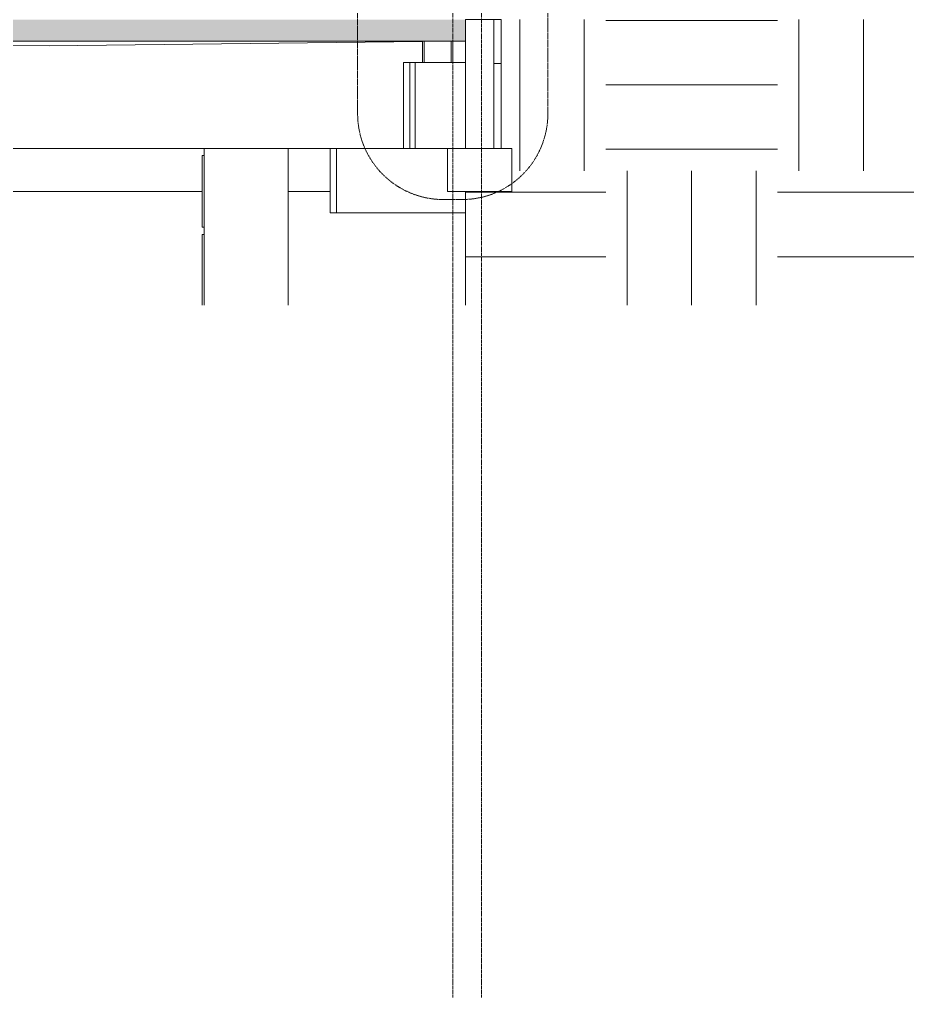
# Model space of a CAD drawing. Header units: inches. Extents: x 21386 to 98862, y -290 to 853.
# Drawn here: x 29693.4 to 29941.6, y -273.2 to 0 of the extents above; entities that cross this region are included whole.
import ezdxf

# ---------------------------------------------------------------- set-up
doc = ezdxf.new("R2010")
doc.units = ezdxf.units.IN
doc.header["$MEASUREMENT"] = 0
doc.linetypes.add('Dash Dot 3_16_', pattern=[0.3125, 0.1875, -0.0625, 0, -0.0625])
doc.linetypes.add('Grid Line 1_2_', pattern=[0.875, 0.5, -0.125, 0.125, -0.125])
for name, color, linetype, lineweight in [('A-ANNO-SYMB', 150, 'Continuous', 9), ('A-FLOR', 192, 'Continuous', 13), ('A-FLOR-MCUT', 51, 'Continuous', 9), ('A-FLOR-PATT', 8, 'Continuous', 25), ('A-WALL', 113, 'Continuous', 13), ('A-WALL-PATT', 111, 'Continuous', 25), ('C-TOPO', 7, 'Continuous', 13), ('E-ELEC-EQPM', 71, 'Continuous', 13), ('L-SITE-WALL', 31, 'Continuous', 13), ('S-COLS', 52, 'Continuous', 13), ('S-FNDN', 32, 'Continuous', 13), ('S-GRID', 1, 'Continuous', 9)]:
    doc.layers.add(name, color=color, linetype=linetype, lineweight=lineweight)
pattern_1 = [(50, (22033.27, 107.706), (55.0854, -4.8198), [5.76, -63.36]), (355, (22033.27, 107.706), (-10.6557, 57.7685), [4.608, -50.688]), (100.451, (22037.863, 107.305), (44.4295, 52.9487), [4.895, -53.848]), (46.184, (22033.27, 123.066), (81.9644, -12.712), [8.64, -95.04]), (96.636, (22040.1, 122.01), (71.7815, 74.8124), [7.343, -80.772]), (351.184, (22033.27, 123.07), (71.782, 74.8124), [6.912, -76.032]), (21, (22040.95, 119.226), (45.842, -30.9215), [5.76, -63.36]), (326, (22040.95, 119.226), (18.687, 55.6915), [4.608, -50.688]), (71.451, (22044.77, 116.65), (64.529, 24.77), [4.895, -53.848]), (37.5, (22033.272, 107.706), (0.9339, 25.5668), [2.534, -47.539, 2.534, -48.922, -50.88]), (37.5, (22033.272, 107.706), (0.9339, 25.5668), [-101.53, 2.534, -48.346]), (7.5, (22033.272, 107.706), (20.20404, 30.2913), [2.534, -26.803, 2.534, -46.387, -19.392]), (7.5, (22033.272, 107.706), (20.20404, 30.2913), [-78.259, 2.534, -16.858]), (327.5, (22016.146, 107.706), (40.9978, -1.7324), [2.534, -16.666, 2.534, -57.37, -79.488]), (327.5, (22016.146, 107.706), (40.9978, -1.7324), [-79.104, 2.534, -76.954]), (317.5, (22008.466, 107.706), (44.7889, 7.6878), [2.534, -22.426, 2.534, -37.248, -56.448]), (317.5, (22008.466, 107.706), (44.7889, 7.6878), [-64.742, 2.534, -53.914])]

# ---------------------------------------------------------------- blocks, each defined once
blk = doc.blocks.new('Struct_Xcel_Sports Complex_rvt-2-Building Section - North_South looking East _ Clinic')
at = {"layer": 'A-FLOR-PATT', "lineweight": 9}
h = blk.add_hatch(dxfattribs=at)
h.set_pattern_fill('FP_25', color=256, style=0, pattern_type=2)
h.set_pattern_definition(pattern_1)
h.paths.add_polyline_path([(22104.33, -6), (22790.8, -6), (22790.8, 0), (20899.55, 0), (20899.55, -6), (21949.41, -6)], flags=0)
at = {"layer": 'S-FNDN', "lineweight": 9}
h = blk.add_hatch(dxfattribs=at)
h.set_pattern_fill('FP_25', color=8, style=0, pattern_type=2)
h.set_pattern_definition(pattern_1)
h.paths.add_polyline_path([(22801.49, -48), (22803.8, -48), (22803.8, -36), (22785.8, -36), (22785.8, -48)], flags=0)
at = {"layer": 'A-FLOR', "color": 7}
blk.add_line((20899.55, -6), (22790.8, -6), dxfattribs=at)
at = {"layer": 'A-FLOR', "color": 8, "lineweight": 9}
for q in [(22561.68, -6), (22778.8, -6.1)]:
    blk.add_line((22674.49, -7.34), q, dxfattribs=at)
at = {"layer": 'A-FLOR-MCUT', "color": 7, "lineweight": 13}
blk.add_line((22790.8, -6), (22790.8, 0), dxfattribs=at)
at = {"layer": 'A-WALL', "color": 7}
blk.add_line((22790.8, 0), (22790.8, -6), dxfattribs=at)
at = {"layer": 'L-SITE-WALL', "color": 7}
for p, q in [((22798.8, 0), (22790.8, 0)), ((22798.8, -36), (22798.8, 0)), ((22790.8, -6), (22790.8, -36)), ((22790.8, -36), (22798.8, -36))]:
    blk.add_line(p, q, dxfattribs=at)
at = {"layer": 'S-FNDN', "color": 8, "lineweight": 9}
for p, q in [((22773.55, -12), (22775.3, -12)), ((22773.55, -36), (22773.55, -12)), ((22775.3, -12), (22776.8, -12)), ((22775.3, -12), (22775.3, -36)), ((22776.8, -12), (22790.8, -12)), ((22776.8, -36), (22776.8, -12)), ((22585.05, -36), (22753.05, -36)), ((22753.05, -36), (22754.8, -36)), ((22753.05, -54), (22753.05, -36)), ((22754.8, -36), (22785.8, -36)), ((22754.8, -54), (22754.8, -36)), ((22717.24, -48), (22573.05, -48)), ((22753.05, -48), (22741.24, -48)), ((22754.8, -54), (22753.05, -54)), ((22790.8, -54), (22754.8, -54))]:
    blk.add_line(p, q, dxfattribs=at)
at = {"layer": 'S-FNDN', "color": 7}
for p, q in [((22803.8, -36), (22785.8, -36)), ((22785.8, -36), (22785.8, -48)), ((22803.8, -48), (22803.8, -36)), ((22785.8, -48), (22803.8, -48))]:
    blk.add_line(p, q, dxfattribs=at)
blk = doc.blocks.new('Transformer Switchboard - 24_deep x 48_ wide x 90_H-1281217-Building Section - North_South looking East _ Clinic')
at = {"layer": 'E-ELEC-EQPM', "color": 8, "lineweight": 9}
for p, q in [((22717.24, -58.01), (22717.24, -38.01)), ((22717.24, -38.01), (22717.74, -38.01)), ((22717.74, -36.01), (22741.24, -36.01)), ((22717.74, -79.81), (22717.74, -36.01)), ((22741.24, -36.01), (22741.24, -79.81)), ((22717.74, -58.01), (22717.24, -58.01)), ((22717.24, -79.81), (22717.24, -60.01)), ((22717.24, -60.01), (22717.74, -60.01))]:
    blk.add_line(p, q, dxfattribs=at)

msp = doc.modelspace()

# ---------------------------------------------------------------- hatches: boundary and pattern name
at = {"layer": 'A-WALL-PATT', "lineweight": 9}
h = msp.add_hatch(dxfattribs=at)
h.set_pattern_fill('FP_19', color=8, style=0, pattern_type=2)
h.set_pattern_definition([(0, (22033.272, 107.706), (0, 24), []), (90, (22033.272, 107.706), (-24, 1e-15), [])])
h.paths.add_polyline_path([(29826.06, -36), (29828.06, -36), (29828.06, 0), (29826.06, 0), (29826.06, -21.22)], flags=0)
at = {"layer": 'C-TOPO', "lineweight": 9}
h = msp.add_hatch(dxfattribs=at)
h.set_pattern_fill('FP_18', color=8, style=0, pattern_type=2)
h.set_pattern_definition([(0, (22033.27, 107.706), (48, 48), [48, -48]), (0, (22033.27, 125.706), (48, 48), [48, -48]), (0, (22033.27, 143.706), (48, 48), [48, -48]), (90, (22039.27, 149.706), (-48, 48), [48, -48]), (90, (22057.27, 149.706), (-48, 48), [48, -48]), (90, (22075.27, 149.706), (-48, 48), [48, -48])])
h.paths.add_polyline_path([(29989.58, -79.81), (30061.14, -79.81), (30061.14, 0), (29828.06, 0), (29828.06, -36), (29831.06, -36), (29831.06, -48), (29818.06, -48), (29818.06, -79.81), (29948.91, -79.81)], flags=0)

# ---------------------------------------------------------------- linework, layer by layer
at = {"layer": 'A-ANNO-SYMB', "linetype": 'Dash Dot 3_16_'}
for p, q in [((29787.94, 261.25), (29787.94, -26.28)), ((29841.13, -26.28), (29841.13, 261.25)), ((29811.94, -50.28), (29817.13, -50.28))]:
    msp.add_line(p, q, dxfattribs=at)
for centre, start, end in [((29811.94, -26.28), 180, 270), ((29817.13, -26.28), 270, 360)]:
    msp.add_arc(centre, 24, start, end, dxfattribs=at)
at = {"layer": 'C-TOPO'}
msp.add_line((29818.06, -79.81), (29818.06, -48), dxfattribs=at)
at = {"layer": 'C-TOPO', "color": 8, "lineweight": 9}
msp.add_line((29818.06, -79.81), (29818.06, -48), dxfattribs=at)
at = {"layer": 'L-SITE-WALL', "color": 7}
for p, q in [((29826.06, 0), (29826.06, -36)), ((29828.06, 0), (29826.06, 0)), ((29828.06, -36), (29828.06, 0)), ((29826.06, -36), (29828.06, -36))]:
    msp.add_line(p, q, dxfattribs=at)
at = {"layer": 'S-COLS', "color": 8, "lineweight": 9}
for p, q in [((29806.06, -6), (29806.06, -12)), ((29806.5, -6), (29806.5, -12)), ((29814.13, -12), (29814.13, -6)), ((29814.56, -12), (29814.56, -6))]:
    msp.add_line(p, q, dxfattribs=at)
at = {"layer": 'S-GRID', "linetype": 'Grid Line 1_2_'}
for p, q in [((29814.56, -273.16), (29814.56, 738.66)), ((29814.56, -273.16), (29814.56, 738.66)), ((29822.56, -273.16), (29822.56, 738.66)), ((29822.56, -273.16), (29822.56, 738.66))]:
    msp.add_line(p, q, dxfattribs=at)

# ---------------------------------------------------------------- block references
at = {"color": 50, "lineweight": 5}
msp.add_blockref('Struct_Xcel_Sports Complex_rvt-2-Building Section - North_South looking East _ Clinic', (7027.26, 0), dxfattribs=at)
at = {"layer": 'E-ELEC-EQPM', "color": 8, "lineweight": 9}
msp.add_blockref('Transformer Switchboard - 24_deep x 48_ wide x 90_H-1281217-Building Section - North_South looking East _ Clinic', (7027.26, 0), dxfattribs=at)

doc.saveas('drawing.dxf')
